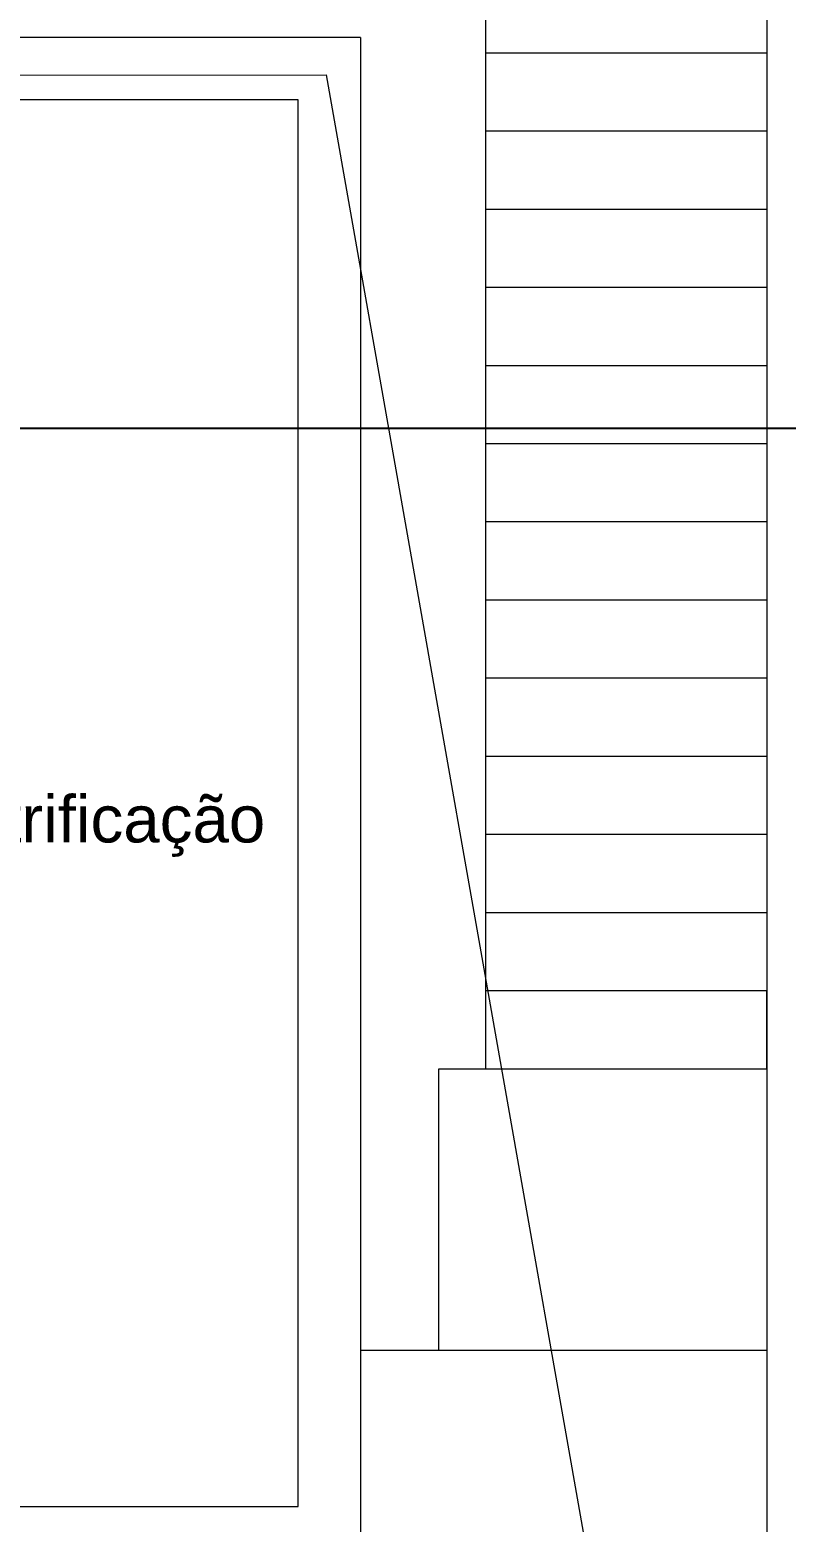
# Model space of a CAD drawing. Header units: millimetres. Extents: x 100 to 1590, y 100 to 694.
# Drawn here: x 1250.14 to 1271.69, y 578.79 to 621.31 of the extents above; entities that cross this region are included whole.
import ezdxf
from ezdxf import colors
from ezdxf.entities.mleader import LeaderData, LeaderLine
from ezdxf.math import Vec2, Vec3

# ---------------------------------------------------------------- set-up
doc = ezdxf.new("R2010")
doc.units = ezdxf.units.MM
doc.layers.add('COTAS', color=5, linetype='Continuous', lineweight=5)
doc.layers.add('PAREDE', color=7, linetype='Continuous', lineweight=9)
doc.styles.get("Standard").update_dxf_attribs({"font": 'Arial.ttf'})

msp = doc.modelspace()

# ---------------------------------------------------------------- linework, layer by layer
at = {"color": 2, "lineweight": 20}
for p, q in [((1227.262, 619.984), (1258.588, 620.029)), ((1258.588, 620.029), (1269.021, 560.869))]:
    msp.add_line(p, q, dxfattribs=at)
at = {"color": 1}
msp.add_line((1075.755, 609.96), (1286.681, 609.96), dxfattribs=at)
at = {"layer": 'PAREDE'}
for p, q in [((1271.146, 632.671), (1271.146, 458.109)), ((1263.13, 622.874), (1263.13, 620.648)), ((1259.567, 621.093), (1159.817, 621.093)), ((1259.567, 621.093), (1259.567, 577.452)), ((1271.146, 620.648), (1263.13, 620.648)), ((1263.13, 620.648), (1263.13, 618.421)), ((1257.786, 619.312), (1239.974, 619.312)), ((1257.786, 579.234), (1257.786, 619.312)), ((1271.146, 618.421), (1263.13, 618.421)), ((1263.13, 618.421), (1263.13, 616.195)), ((1271.146, 616.195), (1263.13, 616.195)), ((1263.13, 616.195), (1263.13, 613.968)), ((1271.146, 613.968), (1263.13, 613.968)), ((1263.13, 613.968), (1263.13, 611.741)), ((1271.146, 611.741), (1263.13, 611.741)), ((1263.13, 611.741), (1263.13, 609.515)), ((1271.146, 609.515), (1263.13, 609.515)), ((1263.13, 609.515), (1263.13, 607.288)), ((1271.146, 607.288), (1263.13, 607.288)), ((1263.13, 607.288), (1263.13, 605.062)), ((1271.146, 605.062), (1263.13, 605.062)), ((1263.13, 605.062), (1263.13, 602.835)), ((1271.146, 602.835), (1263.13, 602.835)), ((1263.13, 602.835), (1263.13, 600.609)), ((1271.146, 600.609), (1263.13, 600.609)), ((1263.13, 600.609), (1263.13, 598.382)), ((1271.146, 598.382), (1263.13, 598.382)), ((1263.13, 598.382), (1263.13, 596.155)), ((1271.146, 596.155), (1263.13, 596.155)), ((1263.13, 596.155), (1263.13, 593.929)), ((1271.146, 593.929), (1263.13, 593.929)), ((1263.13, 593.929), (1263.13, 591.702)), ((1271.146, 591.702), (1271.146, 593.929)), ((1261.794, 583.687), (1261.794, 591.702)), ((1261.794, 591.702), (1271.146, 591.702)), ((1257.786, 579.234), (1257.786, 583.687)), ((1259.567, 583.687), (1271.146, 583.687)), ((1259.567, 583.687), (1261.794, 583.687)), ((1239.974, 579.234), (1257.786, 579.234))]:
    msp.add_line(p, q, dxfattribs=at)

# ---------------------------------------------------------------- texts
at = {"layer": 'COTAS', "insert": (1241.087, 601.719), "char_height": 1.33594, "attachment_point": 1}
msp.add_mtext_dynamic_manual_height_columns('Tanque\\PPré-Desnitrificação', width=1385.51337, gutter_width=0.75, heights=[0], dxfattribs=at)

# ---------------------------------------------------------------- leaders
at = {"layer": 'COTAS'}
ml = msp.add_multileader_mtext('Standard', dxfattribs=at)
ml.set_content('Poste de 1 pétala com iluminação de vapor de sódio de 500W\\PAltura 3m', color=256)
ml.set_leader_properties()
ml.build(insert=Vec2(0, 0))
ml.multileader.update_dxf_attribs({"arrow_head_size": 0.891})
ctx = ml.context
ctx.base_point, ctx.char_height, ctx.arrow_head_size, ctx.landing_gap_size, ctx.plane_origin = Vec3(1232.614, 637.269), 0.89064, 0.891, 0.0178, Vec3(1229.652, 648.095)
notes = []
notes.append((ctx, [(0, (1, 1, 0), (1229.884, 637.269), (1, 0), 2.73, [(0, [(1225.606, 627.505)], 0, [])])]))
ctx.mtext.insert, ctx.mtext.flow_direction = Vec3(1232.632, 637.722), 5
for ctx, leaders in notes:
    for number, flags, end, landing, length, lines in leaders:
        leader = LeaderData()
        leader.index, (leader.has_last_leader_line, leader.has_dogleg_vector, leader.attachment_direction) = number, flags
        leader.last_leader_point, leader.dogleg_vector, leader.dogleg_length = Vec3(end), Vec3(landing), length
        for number, points, colour, breaks in lines:
            line = LeaderLine()
            line.index, line.vertices, line.color, line.breaks = number, Vec3.list(points), colors.encode_raw_color(colour), breaks
            leader.lines.append(line)
        ctx.leaders.append(leader)

doc.saveas('drawing.dxf')
